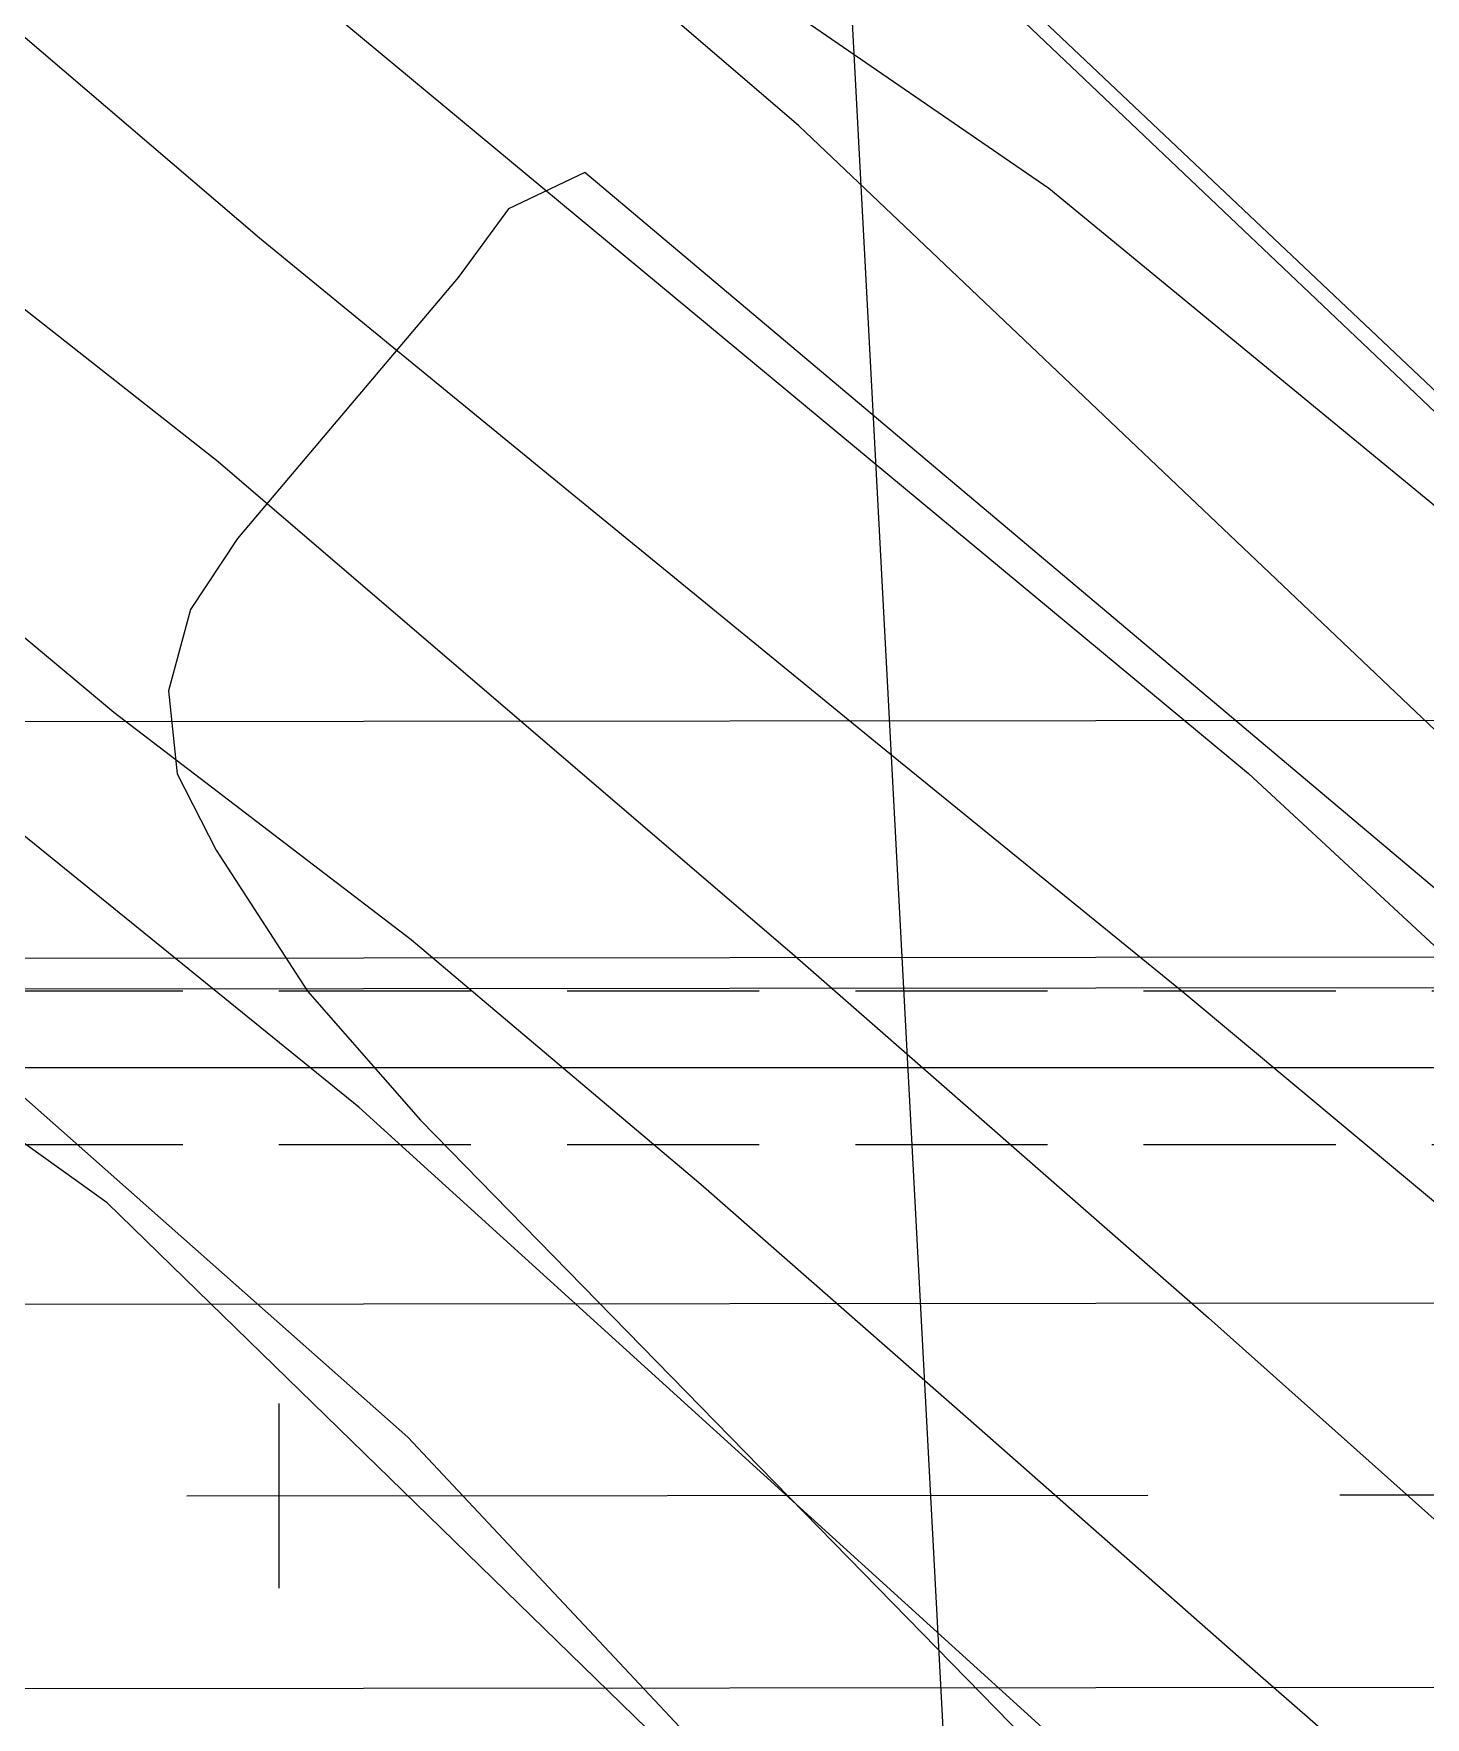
# Model space of a CAD drawing. Header units: millimetres. Extents: x 14950 to 15746, y 1103 to 1809.
# Drawn here: x 15454.14 to 15472.24, y 1474.51 to 1496.42 of the extents above; entities that cross this region are included whole.
import ezdxf
from ezdxf.xclip import XClip

# ---------------------------------------------------------------- set-up
doc = ezdxf.new("R2010")
doc.units = ezdxf.units.MM
doc.header["$LTSCALE"] = 10
doc.header["$MEASUREMENT"] = 0
doc.header["$XCLIPFRAME"] = 2
doc.linetypes.add('CENTER', pattern=[2, 1.25, -0.25, 0.25, -0.25])
doc.linetypes.add('HIDDEN', pattern=[0.375, 0.25, -0.125])
for name, color, linetype in [('TN-CABL', 4, 'Continuous'), ('TZ-BASE', 253, 'Continuous'), ('TZ-CABL', 4, 'Continuous')]:
    doc.layers.add(name, color=color, linetype=linetype)
doc.linetypes.add('ZIGZAG', pattern='A,0.0001,-0.2,[131,ltypeshp.shx,S=0.2,R=0,X=-0.2,Y=0],-0.4,[131,ltypeshp.shx,S=0.2,R=180,X=0.2,Y=0],-0.2', length=0.8001)

# ---------------------------------------------------------------- blocks, each defined once
blk = doc.blocks.new('JD-DGHCDGH7DFXH')
at = {"layer": 'TZ-BASE'}
for p, q in [((421.339, 134.685), (439.918, -215.175)), ((363.259, 63.29, 38), (430.014, 17.38, 38)), ((426.761, 18.192), (413.178, 29.854)), ((453.452, -2.664, 38), (424.982, 24.249, 38)), ((415.451, 20.404, 39.224), (419.744, 16.738, 39.224)), ((442.743, 7.145), (428.773, 20.419)), ((420.005, 20.232, 38.015), (432.61, 9.766, 38.015)), ((412.28, 19.273, 38.899), (419.204, 13.828, 38.899)), ((440.681, 4.967), (426.761, 18.192)), ((423.974, 17.584, 39), (422.981, 17.113, 39)), ((439.16, 4.795, 39), (423.974, 17.584, 39)), ((430.014, 17.38, 38), (436.017, 12.442, 38)), ((422.981, 17.113, 39), (422.328, 16.222, 39)), ((419.744, 16.738, 39.224), (423.621, 13.562, 39.224)), ((422.328, 16.222, 39), (419.459, 12.826, 39)), ((419.204, 13.828, 38.899), (426.708, 7.393, 38.899)), ((417.847, 10.562, 39.224), (414.08, 13.706, 39.224)), ((423.621, 13.562, 39.224), (427.759, 10.178, 39.224)), ((417.76, 4.183, 38), (405.137, 13.24, 38)), ((419.459, 12.826, 39), (418.844, 11.9, 39)), ((421.036, 5.426, 38.827), (412.652, 12.224, 38.827)), ((418.844, 11.9, 39), (418.559, 10.841, 39)), ((418.559, 10.841, 39), (418.672, 9.762, 39)), ((421.716, 7.602, 39.224), (417.847, 10.562, 39.224)), ((427.759, 10.178, 39.224), (431.746, 6.934, 39.224)), ((418.672, 9.762, 39), (419.179, 8.77, 39)), ((432.61, 9.766, 38.015), (445.749, -2.414, 38.015)), ((421.672, 1.134, 38), (412.44, 9.309, 38)), ((419.179, 8.77, 39), (420.368, 6.937, 39)), ((425.484, 4.421, 39.224), (421.716, 7.602, 39.224)), ((399.999, 7.352), (469.899, 7.414)), ((426.708, 7.393, 38.899), (432.088, 2.685, 38.899)), ((400, 6.952), (469.9, 7.014)), ((420.368, 6.937, 39), (421.84, 5.259, 39)), ((431.746, 6.934, 39.224), (435.887, 3.479, 39.224)), ((437.27, -9.309, 38.141), (421.036, 5.426, 38.141)), ((421.84, 5.259, 39), (434.203, -7.385, 39)), ((428.996, 1.34, 39.224), (425.484, 4.421, 39.224)), ((428.111, -5.899, 38), (417.76, 4.183, 38)), ((305.297, 2.767), (699.945, 3.115)), ((432.088, 2.685, 38.899), (437.06, -1.75, 38.899)), ((420.001, -0.83), (419.999, 1.57)), ((432.695, -1.916, 39.224), (428.996, 1.34, 39.224)), ((438.496, -16.795, 38), (421.672, 1.134, 38)), ((305.266, -2.233), (699.934, -1.885)), ((436.356, -5.1, 39.224), (432.695, -1.916, 39.224))]:
    blk.add_line(p, q, dxfattribs=at)
at = {"layer": 'TZ-BASE', "ltscale": 10}
blk.add_line((397.545, 10.426), (699.931, 10.699), dxfattribs=at)
at = {"layer": 'TZ-BASE', "linetype": 'CENTER'}
blk.add_lwpolyline([(0, 0), (98.2, 0.087), (298.8, 0.263), (501.2, 0.442), (700, 0.617)], dxfattribs=at)

msp = doc.modelspace()

# ---------------------------------------------------------------- linework, layer by layer
at = {"layer": 'TN-CABL', "linetype": 'ZIGZAG', "ltscale": 0.5}
msp.add_lwpolyline([(15037.328, 1482.966), (15535.178, 1482.966)], dxfattribs=at)
at = {"layer": 'TZ-CABL', "linetype": 'HIDDEN'}
for points in [[(15037.328, 1483.966), (15535.432, 1483.966)], [(15037.328, 1482.966), (15535.178, 1482.966)], [(15037.328, 1481.966), (15535.432, 1481.966)]]:
    msp.add_lwpolyline(points, dxfattribs=at)

# ---------------------------------------------------------------- block references
at = {"layer": 'TZ-BASE'}
ref = msp.add_blockref('JD-DGHCDGH7DFXH', (15037.333, 1477.025), dxfattribs=at)
XClip(ref).set_block_clipping_path([(-0.066111234, 74.999970863), (699.933616811, 75.6206052864), (700.0658361092, -74.3793364424), (0.0661112341, -74.999970863)])

doc.saveas('drawing.dxf')
